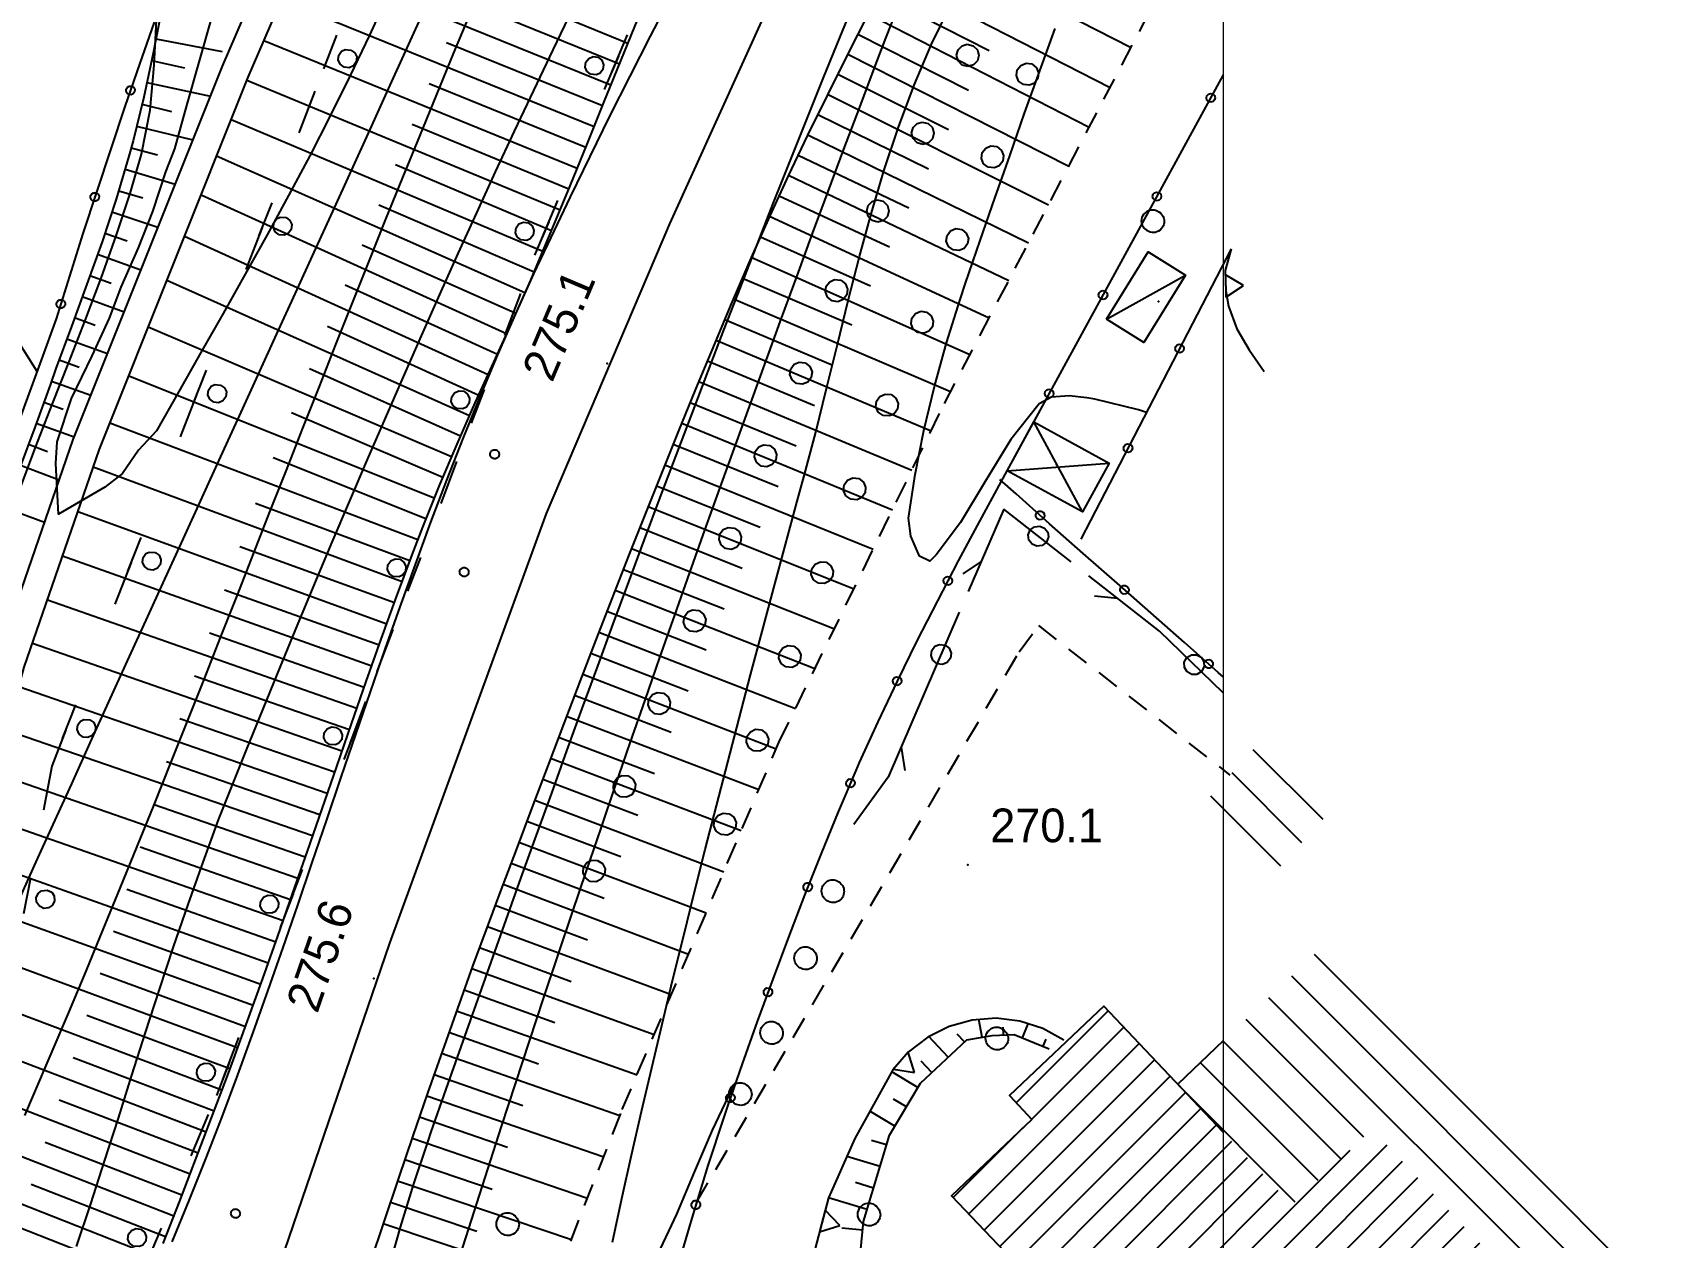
# Model space of a CAD drawing. Extents: x 1518652 to 1519378, y 5069750 to 5070202.
# Drawn here: x 1519034 to 1519106, y 5070008.9 to 5070062.6 of the extents above; entities that cross this region are included whole.
import ezdxf

# ---------------------------------------------------------------- set-up
doc = ezdxf.new("R2010")
doc.units = 0
doc.header["$MEASUREMENT"] = 0
for name, pattern in [('L02', [18, 4, -0.5, -0.5, 4, 4, -0.5, -0.5, 4]), ('L04', [0]), ('L10', [1.7, 1, -0.7]), ('L42', [8, -3, 2, -3])]:
    doc.linetypes.add(name, pattern=pattern)
for name, color, linetype in [('1100_FSbinario', 5, 'Continuous'), ('2641_MUROspec', 2, 'Continuous'), ('3007_TETTOIE', 2, 'Continuous'), ('3013_BARACCHE', 2, 'Continuous'), ('3016_BOXmur', 2, 'Continuous'), ('3054_CANCmuro', 1, 'L04'), ('3055_SIEPI', 1, 'L02'), ('3110_EDresiden', 3, 'Continuous'), ('3854_MTtr', 4, 'Continuous'), ('4231_SCOLINA', 2, 'Continuous'), ('5100_ALBERO', 1, 'Continuous'), ('5110_FILAREalb', 1, 'Continuous'), ('5200_LIMbosco', 1, 'L42'), ('5651_VIALETTI', 1, 'L10'), ('7010_CLDirett', 3, 'Continuous'), ('7012_CLInter', 6, 'Continuous'), ('7111_SCARciglio', 1, 'Continuous'), ('7112_SCARpiede', 1, 'L10'), ('7113_SCARvest', 6, 'Continuous'), ('8321_PQTerra', 2, 'Continuous'), ('8322_Qmpiede', 2, 'Continuous'), ('SCM_Campiture', 1, 'Continuous'), ('SCM_Diagonali', 6, 'Continuous')]:
    doc.layers.add(name, color=color, linetype=linetype)
doc.styles.add('Style00', font='Leroy', dxfattribs={"height": 0.2})

# ---------------------------------------------------------------- blocks, each defined once
blk = doc.blocks.new('S37')
at = {"linetype": 'Continuous'}
for p, q in [((-0.99, -0.01), (-0.97, 0.17)), ((-0.97, 0.17), (-0.93, 0.33)), ((-0.93, 0.33), (-0.87, 0.47)), ((-0.87, 0.47), (-0.79, 0.6)), ((-0.79, 0.6), (-0.68, 0.71)), ((-0.68, 0.71), (-0.58, 0.8)), ((-0.58, 0.8), (-0.49, 0.87)), ((-0.49, 0.87), (-0.37, 0.93)), ((-0.37, 0.93), (-0.26, 0.97)), ((-0.26, 0.97), (-0.13, 0.99)), ((-0.13, 0.99), (-0.01, 1)), ((-0.01, 1), (0.15, 0.99)), ((0.15, 0.99), (0.35, 0.94)), ((0.35, 0.94), (0.55, 0.82)), ((0.55, 0.82), (0.68, 0.73)), ((0.68, 0.73), (0.77, 0.62)), ((0.77, 0.62), (0.87, 0.5)), ((0.87, 0.5), (0.93, 0.39)), ((0.93, 0.39), (0.99, 0.23)), ((0.99, 0.23), (1.01, 0.09)), ((1.01, 0.09), (1.03, -0.03)), ((-0.97, -0.15), (-0.99, -0.01)), ((-0.94, -0.26), (-0.97, -0.15)), ((-0.9, -0.4), (-0.94, -0.26)), ((-0.84, -0.51), (-0.9, -0.4)), ((-0.78, -0.61), (-0.84, -0.51)), ((-0.66, -0.71), (-0.78, -0.61)), ((-0.57, -0.8), (-0.66, -0.71)), ((-0.49, -0.87), (-0.57, -0.8)), ((-0.36, -0.93), (-0.49, -0.87)), ((-0.22, -0.98), (-0.36, -0.93)), ((-0.06, -1.01), (-0.22, -0.98)), ((0.07, -1.02), (-0.06, -1.01)), ((0.22, -1.01), (0.07, -1.02)), ((0.36, -0.97), (0.22, -1.01)), ((0.52, -0.89), (0.36, -0.97)), ((0.65, -0.81), (0.52, -0.89)), ((0.78, -0.68), (0.65, -0.81)), ((0.87, -0.56), (0.78, -0.68)), ((0.93, -0.45), (0.87, -0.56)), ((0.98, -0.3), (0.93, -0.45)), ((1.01, -0.17), (0.98, -0.3)), ((1.03, -0.03), (1.01, -0.17))]:
    blk.add_line(p, q, dxfattribs=at)
blk = doc.blocks.new('Q0050013')
at = {"linetype": 'Continuous'}
for p, q in [((-0.194, -0.003), (-0.17, 0.098)), ((-0.17, 0.098), (-0.099, 0.169)), ((-0.099, 0.169), (-0.001, 0.195)), ((-0.001, 0.195), (0.096, 0.17)), ((0.096, 0.17), (0.169, 0.1)), ((0.169, 0.1), (0.197, -0.001)), ((-0.162, -0.108), (-0.194, -0.003)), ((-0.096, -0.171), (-0.162, -0.108)), ((0.001, -0.196), (-0.096, -0.171)), ((0.097, -0.17), (0.001, -0.196)), ((0.168, -0.1), (0.097, -0.17)), ((0.197, -0.001), (0.168, -0.1))]:
    blk.add_line(p, q, dxfattribs=at)
blk = doc.blocks.new('Q0050030')
at = {"linetype": 'Continuous'}
for p, q in [((-0.449, -0.006), (-0.393, 0.226)), ((-0.393, 0.226), (-0.228, 0.39)), ((-0.228, 0.39), (-0.003, 0.451)), ((-0.003, 0.451), (0.222, 0.392)), ((0.222, 0.392), (0.389, 0.23)), ((0.389, 0.23), (0.454, -0.001)), ((-0.375, -0.249), (-0.449, -0.006)), ((-0.221, -0.394), (-0.375, -0.249)), ((0.002, -0.452), (-0.221, -0.394)), ((0.224, -0.392), (0.002, -0.452)), ((0.387, -0.23), (0.224, -0.392)), ((0.454, -0.001), (0.387, -0.23))]:
    blk.add_line(p, q, dxfattribs=at)
blk = doc.blocks.new('Q0030200')
at = {"linetype": 'Continuous'}
blk.add_line((-0.004, -0.002), (0.89, 0.558), dxfattribs=at)
blk = doc.blocks.new('Q0040200')
at = {"linetype": 'Continuous'}
blk.add_line((0.002, 0.004), (0.828, -0.53), dxfattribs=at)
blk = doc.blocks.new('Q0050033')
at = {"linetype": 'Continuous'}
for p, q in [((-0.494, -0.007), (-0.432, 0.248)), ((-0.432, 0.248), (-0.25, 0.429)), ((-0.25, 0.429), (-0.003, 0.496)), ((-0.003, 0.496), (0.245, 0.431)), ((0.245, 0.431), (0.428, 0.253)), ((0.428, 0.253), (0.499, -0.001)), ((-0.412, -0.274), (-0.494, -0.007)), ((-0.243, -0.434), (-0.412, -0.274)), ((0.002, -0.497), (-0.243, -0.434)), ((0.246, -0.431), (0.002, -0.497)), ((0.425, -0.253), (0.246, -0.431)), ((0.499, -0.001), (0.425, -0.253))]:
    blk.add_line(p, q, dxfattribs=at)
blk = doc.blocks.new('CAMP_F525A93C')
at = {"layer": 'SCM_Campiture', "linetype": 'Continuous'}
for p, q in [((1519091.516, 5070027.539), (1519088.405, 5070030.65)), ((1519090.572, 5070026.503), (1519087.46, 5070029.614)), ((1519089.627, 5070025.468), (1519086.516, 5070028.579))]:
    blk.add_line(p, q, dxfattribs=at)
blk = doc.blocks.new('CAMP_CD4C0306')
at = {"layer": 'SCM_Campiture', "linetype": 'Continuous'}
for p, q in [((1519077.852, 5070014.931), (1519081.947, 5070019.026)), ((1519078.54, 5070014.206), (1519082.635, 5070018.3)), ((1519075.736, 5070009.987), (1519083.324, 5070017.575)), ((1519076.424, 5070009.261), (1519084.012, 5070016.849)), ((1519077.113, 5070008.536), (1519084.7, 5070016.123)), ((1519077.801, 5070007.81), (1519085.389, 5070015.397)), ((1519078.49, 5070007.084), (1519086.077, 5070014.672)), ((1519075.047, 5070010.713), (1519078.176, 5070013.842)), ((1519079.178, 5070006.358), (1519086.766, 5070013.946)), ((1519080.909, 5070006.675), (1519087.454, 5070013.22)), ((1519083.663, 5070003.772), (1519092.717, 5070012.826)), ((1519084.351, 5070003.046), (1519094.363, 5070013.057)), ((1519081.597, 5070005.949), (1519088.143, 5070012.494)), ((1519088.624, 5070005.905), (1519095.051, 5070012.332)), ((1519082.286, 5070005.223), (1519088.831, 5070011.769)), ((1519089.313, 5070005.179), (1519095.74, 5070011.606)), ((1519082.974, 5070004.497), (1519089.52, 5070011.043)), ((1519090.001, 5070004.453), (1519096.428, 5070010.88)), ((1519090.69, 5070003.728), (1519097.117, 5070010.154)), ((1519091.378, 5070003.002), (1519097.805, 5070009.429)), ((1519091.494, 5070001.704), (1519098.493, 5070008.703)), ((1519092.183, 5070000.978), (1519099.182, 5070007.977)), ((1519092.871, 5070000.252), (1519099.87, 5070007.251)), ((1519093.56, 5069999.526), (1519100.559, 5070006.526)), ((1519094.248, 5069998.801), (1519101.247, 5070005.8)), ((1519094.937, 5069998.075), (1519101.936, 5070005.074)), ((1519098.725, 5070000.449), (1519102.624, 5070004.348))]:
    blk.add_line(p, q, dxfattribs=at)
blk = doc.blocks.new('CAMP_5E143EE7')
at = {"layer": 'SCM_Campiture', "linetype": 'Continuous'}
for p, q in [((1519093.51, 5070019.162), (1519091.134, 5070021.538)), ((1519093.51, 5070017.182), (1519090.118, 5070020.574)), ((1519092.101, 5070016.612), (1519089.102, 5070019.611)), ((1519100.581, 5070012.091), (1519093.51, 5070019.162)), ((1519090.121, 5070016.612), (1519088.086, 5070018.647)), ((1519088.141, 5070016.612), (1519087.07, 5070017.683)), ((1519100.581, 5070010.111), (1519093.51, 5070017.182)), ((1519086.161, 5070016.612), (1519086.054, 5070016.719)), ((1519091.295, 5070011.477), (1519086.161, 5070016.612)), ((1519092.311, 5070012.441), (1519088.141, 5070016.612)), ((1519093.327, 5070013.405), (1519090.121, 5070016.612)), ((1519099.172, 5070009.541), (1519092.101, 5070016.612)), ((1519090.279, 5070010.513), (1519085.271, 5070015.522)), ((1519106.016, 5070006.656), (1519100.581, 5070012.091)), ((1519105, 5070005.692), (1519100.581, 5070010.111)), ((1519103.984, 5070004.728), (1519099.172, 5070009.541))]:
    blk.add_line(p, q, dxfattribs=at)
blk = doc.blocks.new('Q0200100')
at = {"linetype": 'Continuous'}
for p, q in [((0, 0.8), (-0.5, 0)), ((0.5, 0), (0, 0.8)), ((-0.5, 0), (0.5, 0))]:
    blk.add_line(p, q, dxfattribs=at)
blk = doc.blocks.new('Q0210080')
at = {"linetype": 'Continuous'}
for p, q in [((-0.41, 0.835), (-0.361, 1.041)), ((-0.333, 0.581), (-0.41, 0.835)), ((-0.361, 1.041), (-0.217, 1.184)), ((-0.217, 1.184), (-0.008, 1.24)), ((-0.008, 1.24), (0.202, 1.186)), ((0.202, 1.186), (0.354, 1.038)), ((0.412, 0.83), (0.35, 0.618)), ((0.354, 1.038), (0.412, 0.83)), ((-0.797, 0), (0.81, -0.01)), ((-0.211, 0.466), (-0.333, 0.581)), ((-0.004, 0.412), (-0.211, 0.466)), ((0.198, 0.466), (-0.004, 0.412)), ((0.35, 0.618), (0.198, 0.466))]:
    blk.add_line(p, q, dxfattribs=at)

msp = doc.modelspace()

# ---------------------------------------------------------------- linework, layer by layer
at = {"linetype": 'Continuous', "lineweight": 0, "elevation": 278.511}
msp.add_lwpolyline([(1518671.752, 5070152.927), (1519087.071, 5070152.927), (1519087.071, 5069856.255), (1518671.752, 5069856.255)], close=True, dxfattribs=at)
at = {"layer": '1100_FSbinario', "color": 18, "linetype": 'Continuous', "true_color": 0x000000}
msp.add_polyline3d([(1518993.604, 5069856.255, 276.795), (1519000.138, 5069875.386, 276.712), (1519008.654, 5069900.502, 276.522), (1519016.438, 5069923.927, 276.366), (1519022.07, 5069940.037, 276.31), (1519031.146, 5069966.872, 276.24), (1519042.739, 5070000.962, 275.944), (1519049.944, 5070022.033, 275.57), (1519056.926, 5070041.164, 275.492), (1519062.423, 5070054.058, 275.21), (1519068.867, 5070068.255, 274.964), (1519074.893, 5070080.319, 274.562), (1519083.549, 5070096.238, 274.315), (1519087.071, 5070101.829, 274.209)], dxfattribs=at)
at = {"layer": '2641_MUROspec', "color": 18, "linetype": 'Continuous', "true_color": 0x000000}
for points in [[(1519087.423, 5070052.948, 266.756), (1519087.158, 5070051.974, 266.756), (1519087.18, 5070051.069, 266.756), (1519087.301, 5070050.39, 266.756), (1519087.673, 5070049.374, 266.756), (1519088.229, 5070048.445, 266.756), (1519088.887, 5070047.485, 266.671)], [(1519079.964, 5070017.724, 270.62), (1519079.031, 5070018.242, 270.62), (1519078.014, 5070018.57, 270.62), (1519076.954, 5070018.697, 270.62), (1519075.889, 5070018.617, 270.62), (1519074.859, 5070018.334, 270.62), (1519073.904, 5070017.857, 270.62), (1519073.057, 5070017.206, 270.62), (1519072.352, 5070016.404, 270.62), (1519070.659, 5070013.346, 270.685), (1519069.481, 5070010.7, 270.738), (1519068.593, 5070007.315, 270.803)]]:
    msp.add_polyline3d(points, dxfattribs=at)
at = {"layer": '3007_TETTOIE', "color": 18, "linetype": 'Continuous', "true_color": 0x000000}
msp.add_polyline3d([(1519077.438, 5070043.068, 268.758), (1519078.628, 5070045.244, 268.758), (1519081.988, 5070043.406, 268.758), (1519080.799, 5070041.23, 268.758)], close=True, dxfattribs=at)
at = {"layer": '3013_BARACCHE', "color": 18, "linetype": 'Continuous', "true_color": 0x000000}
msp.add_polyline3d([(1519081.87, 5070049.807, 267.764), (1519083.725, 5070052.801, 267.764), (1519085.393, 5070051.768, 267.764), (1519083.538, 5070048.774, 267.764)], close=True, dxfattribs=at)
at = {"layer": '3016_BOXmur', "color": 18, "linetype": 'Continuous', "true_color": 0x000000}
msp.add_polyline3d([(1519087.071, 5070017.684, 270.387), (1519085.044, 5070015.761, 270.387), (1519087.071, 5070013.624, 270.387)], dxfattribs=at)
at = {"layer": '3054_CANCmuro', "color": 18, "linetype": 'L04', "true_color": 0x000000}
for points in [[(1519034.241, 5070047.487, 269.08), (1519005.842, 5070092.474, 269.308)], [(1519039.452, 5070063.034, 263.815), (1519038.796, 5070061.159, 263.815), (1519038.151, 5070059.28, 263.815), (1519037.517, 5070057.397, 263.815), (1519036.895, 5070055.511, 263.815), (1519036.283, 5070053.621, 264.815), (1519035.683, 5070051.728, 265.815), (1519035.094, 5070049.831, 267.815), (1519034.426, 5070047.992, 269.012), (1519030.327, 5070036.847, 269.668)], [(1519087.071, 5070060.684, 267.668), (1519077.167, 5070042.572, 268.349)], [(1519087.423, 5070052.948, 266.756), (1519080.727, 5070040.016, 269.633)], [(1519077.167, 5070042.572, 268.349), (1519076.211, 5070040.814, 268.46), (1519075.266, 5070039.049, 268.571), (1519074.337, 5070037.276, 268.682), (1519073.427, 5070035.493, 268.793), (1519072.541, 5070033.699, 268.904), (1519071.684, 5070031.892, 269.014), (1519070.859, 5070030.072, 269.125), (1519070.705, 5070029.72, 269.146), (1519069.919, 5070027.883, 269.219), (1519069.158, 5070026.034, 269.291), (1519068.419, 5070024.175, 269.364), (1519067.701, 5070022.306, 269.437), (1519067.001, 5070020.431, 269.509), (1519066.317, 5070018.55, 269.582), (1519065.646, 5070016.664, 269.654), (1519064.987, 5070014.776, 269.727), (1519064.819, 5070014.293, 269.746), (1519064.113, 5070012.136, 269.933), (1519063.351, 5070009.647, 270.148), (1519062.61, 5070007.129, 270.364)], [(1519087.071, 5070033.885, 269.729), (1519086.842, 5070034.09, 269.714), (1519085.343, 5070035.416, 269.619), (1519083.841, 5070036.737, 269.524), (1519082.337, 5070038.057, 269.428), (1519080.834, 5070039.378, 269.333), (1519079.335, 5070040.703, 269.238), (1519077.84, 5070042.033, 269.143), (1519077.122, 5070042.677, 269.097)]]:
    msp.add_polyline3d(points, dxfattribs=at)
at = {"layer": '3055_SIEPI', "color": 18, "linetype": 'L02', "true_color": 0x000000}
msp.add_polyline3d([(1519087.071, 5070033.178, 269.81), (1519084.236, 5070035.922, 269.717), (1519077.291, 5070041.361, 269.337), (1519072.151, 5070029.432, 269.527), (1519070.611, 5070027.322, 270.317)], dxfattribs=at)
at = {"layer": '3110_EDresiden', "color": 18, "linetype": 'Continuous', "true_color": 0x000000}
msp.add_polyline3d([(1519087.071, 5070013.624, 272.216), (1519081.748, 5070019.235, 269.887), (1519077.549, 5070015.251, 271.614), (1519078.55, 5070014.196, 271.664), (1519074.967, 5070010.797, 272.369), (1519079.368, 5070006.158, 273.201), (1519080.437, 5070007.172, 273.342), (1519084.868, 5070002.501, 273.356), (1519087.071, 5070004.591, 273.208)], dxfattribs=at)
at = {"layer": '4231_SCOLINA', "color": 18, "linetype": 'Continuous', "true_color": 0x000000}
for points in [[(1519020.812, 5069992.64, 268.644), (1519027.666, 5070017.103, 268.575), (1519032.467, 5070034.685, 267.708), (1519035.846, 5070044.455, 266.46), (1519042.49, 5070061.067, 265.12), (1519049.852, 5070078.102, 264.309), (1519057.121, 5070093.331, 263.717), (1519064.389, 5070107.465, 263.583), (1519074.235, 5070127.306, 263.562), (1519079.3, 5070136.327, 263.04), (1519087.071, 5070148.478, 262.518)], [(1519021.822, 5069991.609, 268.645), (1519028.871, 5070016.77, 268.575), (1519033.661, 5070034.316, 267.708), (1519037.018, 5070044.018, 266.46), (1519043.644, 5070060.587, 265.12), (1519050.99, 5070077.585, 264.309), (1519058.241, 5070092.776, 263.717), (1519065.505, 5070106.901, 263.583), (1519075.34, 5070126.722, 263.562), (1519080.373, 5070135.684, 263.04), (1519087.071, 5070146.159, 262.587)]]:
    msp.add_polyline3d(points, dxfattribs=at)
at = {"layer": '5200_LIMbosco', "color": 18, "linetype": 'L42', "true_color": 0x000000}
msp.add_polyline3d([(1519088.459, 5070144.836, 263.736), (1519087.565, 5070143.545, 263.773), (1519077.627, 5070127.744, 265.592), (1519065.039, 5070102.692, 266.185), (1519055.298, 5070082.339, 265.818), (1519044.259, 5070053.889, 267.045), (1519034.889, 5070029.919, 268.152), (1519031.384, 5070011.351, 269.71), (1519028.483, 5070004.389, 269.76), (1519027.4, 5069994.091, 271.79), (1519030.38, 5069990.446, 274.576), (1519034.954, 5069997.802, 274.844), (1519042.519, 5070015.963, 273.849), (1519049.391, 5070034.131, 273.363), (1519056.653, 5070053.252, 272.707), (1519065.127, 5070073.365, 272.651), (1519074.358, 5070088.984, 272.009), (1519084.293, 5070105.557, 272.39), (1519087.071, 5070109.766, 272.185)], dxfattribs=at)
at = {"layer": '5651_VIALETTI', "color": 18, "linetype": 'L10', "true_color": 0x000000}
msp.add_polyline3d([(1519063.613, 5070010.502, 270.735), (1519077.985, 5070035.003, 269.844), (1519078.842, 5070036.173, 269.717), (1519087.368, 5070029.513, 269.994)], dxfattribs=at)
at = {"layer": '7010_CLDirett', "color": 18, "linetype": 'Continuous', "true_color": 0x000000}
for points in [[(1519053.563, 5070063.502, 270), (1519052.79, 5070061.659, 270), (1519052.024, 5070059.812, 270), (1519051.264, 5070057.962, 270), (1519050.51, 5070056.11, 270), (1519049.76, 5070054.255, 270), (1519049.015, 5070052.398, 270), (1519048.273, 5070050.539, 270), (1519047.534, 5070048.679, 270), (1519046.798, 5070046.817, 270), (1519046.064, 5070044.955, 270), (1519045.331, 5070043.092, 270), (1519044.598, 5070041.229, 270), (1519043.866, 5070039.366, 270), (1519043.133, 5070037.502, 270), (1519042.398, 5070035.64, 270), (1519041.662, 5070033.778, 270), (1519040.924, 5070031.917, 270), (1519040.182, 5070030.058, 270), (1519039.436, 5070028.201, 270), (1519038.687, 5070026.345, 270), (1519037.932, 5070024.492, 270), (1519037.172, 5070022.641, 270), (1519036.406, 5070020.794, 270), (1519035.633, 5070018.949, 270), (1519034.852, 5070017.108, 270), (1519034.064, 5070015.271, 270), (1519033.674, 5070014.371, 270)], [(1519059.862, 5070008.726, 270), (1519060.285, 5070010.667, 270), (1519060.719, 5070012.608, 270), (1519061.162, 5070014.551, 270), (1519061.615, 5070016.494, 270), (1519062.076, 5070018.437, 270), (1519062.546, 5070020.381, 270), (1519063.023, 5070022.325, 270), (1519063.507, 5070024.269, 270), (1519063.998, 5070026.212, 270), (1519064.495, 5070028.154, 270), (1519064.997, 5070030.096, 270), (1519065.505, 5070032.036, 270), (1519066.016, 5070033.975, 270), (1519066.532, 5070035.913, 270), (1519067.051, 5070037.849, 270), (1519067.573, 5070039.782, 270), (1519068.098, 5070041.714, 270), (1519068.405, 5070042.842, 270), (1519068.916, 5070044.779, 270), (1519069.405, 5070046.73, 270), (1519069.884, 5070048.688, 270), (1519070.368, 5070050.646, 270), (1519070.868, 5070052.599, 270), (1519071.399, 5070054.539, 270), (1519071.972, 5070056.461, 270), (1519072.601, 5070058.359, 270), (1519073.299, 5070060.225, 270), (1519074.08, 5070062.054, 270), (1519074.84, 5070063.618, 270)], [(1519065.369, 5070015.872, 270), (1519065.161, 5070015.518, 270), (1519064.304, 5070013.719, 270), (1519063.51, 5070011.852, 270), (1519062.715, 5070009.978, 270), (1519061.87, 5070008.187, 270)]]:
    msp.add_polyline3d(points, dxfattribs=at)
at = {"layer": '7012_CLInter', "color": 18, "linetype": 'Continuous', "true_color": 0x000000}
for points in [[(1519051.537, 5070063.711, 268), (1519050.71, 5070061.89, 268), (1519049.882, 5070060.069, 268), (1519049.053, 5070058.249, 268), (1519048.223, 5070056.429, 268), (1519047.393, 5070054.61, 268), (1519046.563, 5070052.79, 268), (1519045.732, 5070050.971, 268), (1519044.901, 5070049.152, 268), (1519044.069, 5070047.332, 268), (1519043.238, 5070045.514, 268), (1519042.406, 5070043.694, 268), (1519041.575, 5070041.875, 268), (1519040.744, 5070040.056, 268), (1519039.913, 5070038.237, 268), (1519039.082, 5070036.417, 268), (1519038.252, 5070034.598, 268), (1519037.423, 5070032.778, 268), (1519036.595, 5070030.957, 268), (1519035.767, 5070029.137, 268), (1519034.94, 5070027.316, 268), (1519034.114, 5070025.494, 268), (1519033.29, 5070023.672, 268)], [(1519049.758, 5070064.013, 266), (1519049.046, 5070062.457, 266), (1519048.188, 5070060.652, 266), (1519047.298, 5070058.862, 266), (1519046.381, 5070057.085, 266), (1519045.441, 5070055.318, 266), (1519044.482, 5070053.561, 266), (1519043.509, 5070051.812, 266), (1519042.526, 5070050.067, 266), (1519041.538, 5070048.326, 266), (1519040.548, 5070046.587, 266), (1519039.561, 5070044.847, 266), (1519038.758, 5070043.982, 266), (1519038.037, 5070042.938, 266), (1519037.259, 5070042.33, 266), (1519035.196, 5070041.136, 266), (1519035.079, 5070043.382, 266), (1519035.128, 5070044.348, 266), (1519035.775, 5070046.279, 266), (1519036.695, 5070048.185, 266), (1519037.465, 5070049.855, 266), (1519037.986, 5070051.233, 266), (1519038.758, 5070052.988, 266), (1519039.399, 5070054.598, 266), (1519039.968, 5070056.372, 266), (1519040.37, 5070057.39, 266), (1519040.909, 5070059.321, 266), (1519041.457, 5070061.25, 266), (1519042.014, 5070063.178, 266)], [(1519062.471, 5070064.183, 274), (1519061.549, 5070062.406, 274), (1519060.639, 5070060.625, 274), (1519059.74, 5070058.84, 274), (1519058.852, 5070057.049, 274), (1519057.977, 5070055.254, 274), (1519057.115, 5070053.453, 274), (1519056.353, 5070051.833, 274), (1519055.525, 5070050.018, 274), (1519054.725, 5070048.19, 274), (1519053.952, 5070046.35, 274), (1519053.203, 5070044.499, 274), (1519052.475, 5070042.638, 274), (1519051.766, 5070040.769, 274), (1519051.073, 5070038.891, 274), (1519050.394, 5070037.008, 274), (1519049.728, 5070035.118, 274), (1519049.07, 5070033.225, 274), (1519048.419, 5070031.329, 274), (1519047.772, 5070029.43, 274), (1519047.127, 5070027.531, 274), (1519046.482, 5070025.632, 274), (1519045.834, 5070023.735, 274), (1519045.18, 5070021.84, 274), (1519044.518, 5070019.949, 274), (1519043.846, 5070018.063, 274), (1519043.161, 5070016.182, 274), (1519042.461, 5070014.309, 274), (1519041.743, 5070012.444, 274), (1519041.005, 5070010.588, 274), (1519040.244, 5070008.743, 274)], [(1519049.881, 5070007.448, 274), (1519050.426, 5070009.393, 274), (1519051.017, 5070011.32, 274), (1519051.65, 5070013.224, 274), (1519051.798, 5070013.648, 274), (1519052.461, 5070015.533, 274), (1519053.126, 5070017.417, 274), (1519053.792, 5070019.302, 274), (1519054.461, 5070021.186, 274), (1519055.131, 5070023.071, 274), (1519055.804, 5070024.954, 274), (1519056.48, 5070026.838, 274), (1519057.158, 5070028.721, 274), (1519057.839, 5070030.603, 274), (1519058.523, 5070032.484, 274), (1519059.21, 5070034.364, 274), (1519059.901, 5070036.244, 274), (1519060.595, 5070038.122, 274), (1519061.292, 5070039.999, 274), (1519061.994, 5070041.874, 274), (1519062.699, 5070043.748, 274), (1519063.408, 5070045.62, 274), (1519064.122, 5070047.491, 274), (1519064.84, 5070049.359, 274), (1519065.563, 5070051.226, 274), (1519066.291, 5070053.09, 274), (1519067.023, 5070054.952, 274), (1519067.761, 5070056.812, 274), (1519068.504, 5070058.67, 274), (1519069.252, 5070060.525, 274), (1519070.006, 5070062.377, 274), (1519070.765, 5070064.226, 274)], [(1519053.097, 5070008.175, 272), (1519053.701, 5070010.073, 272), (1519054.311, 5070011.972, 272), (1519054.926, 5070013.871, 272), (1519055.545, 5070015.77, 272), (1519056.169, 5070017.669, 272), (1519056.797, 5070019.568, 272), (1519057.43, 5070021.467, 272), (1519058.067, 5070023.366, 272), (1519058.709, 5070025.264, 272), (1519059.355, 5070027.162, 272), (1519060.005, 5070029.06, 272), (1519060.658, 5070030.957, 272), (1519061.316, 5070032.852, 272), (1519061.977, 5070034.747, 272), (1519062.643, 5070036.641, 272), (1519063.311, 5070038.534, 272), (1519063.984, 5070040.426, 272), (1519064.659, 5070042.316, 272), (1519065.338, 5070044.205, 272), (1519066.021, 5070046.092, 272), (1519066.706, 5070047.977, 272), (1519067.395, 5070049.861, 272), (1519068.086, 5070051.743, 272), (1519068.78, 5070053.623, 272), (1519069.477, 5070055.5, 272), (1519070.177, 5070057.376, 272), (1519070.88, 5070059.249, 272), (1519071.584, 5070061.119, 272), (1519072.036, 5070062.314, 272), (1519072.77, 5070064.172, 272)], [(1519033.481, 5070042.27, 268), (1519034.185, 5070044.148, 268), (1519034.914, 5070046.019, 268), (1519035.652, 5070047.887, 268), (1519036.385, 5070049.756, 268), (1519037.095, 5070051.63, 268), (1519037.768, 5070053.513, 268), (1519038.387, 5070055.409, 268), (1519038.894, 5070057.159, 268), (1519039.275, 5070059.111, 268), (1519039.457, 5070061.109, 268), (1519039.554, 5070063.125, 268)], [(1519058.071, 5070063.597, 272), (1519057.203, 5070061.796, 272), (1519056.343, 5070059.99, 272), (1519055.491, 5070058.18, 272), (1519054.647, 5070056.366, 272), (1519053.81, 5070054.548, 272), (1519052.981, 5070052.727, 272), (1519052.159, 5070050.902, 272), (1519051.345, 5070049.074, 272), (1519050.537, 5070047.242, 272), (1519049.736, 5070045.408, 272), (1519048.941, 5070043.57, 272), (1519048.153, 5070041.73, 272), (1519047.372, 5070039.888, 272), (1519046.596, 5070038.044, 272), (1519045.826, 5070036.197, 272), (1519045.063, 5070034.348, 272), (1519044.304, 5070032.498, 272), (1519043.551, 5070030.646, 272), (1519043.04, 5070029.38, 272), (1519042.311, 5070027.52, 272), (1519041.615, 5070025.646, 272), (1519040.947, 5070023.762, 272), (1519040.302, 5070021.869, 272), (1519039.674, 5070019.969, 272), (1519039.059, 5070018.064, 272), (1519038.45, 5070016.157, 272), (1519037.844, 5070014.249, 272), (1519037.234, 5070012.342, 272), (1519036.617, 5070010.438, 272), (1519035.986, 5070008.539, 272)], [(1519083.646, 5070045.653, 268), (1519083.295, 5070045.775, 268), (1519081.354, 5070046.251, 268), (1519080.997, 5070046.309, 268), (1519080.211, 5070046.397, 268), (1519079.421, 5070046.344, 268), (1519078.863, 5070046.048, 268), (1519077.612, 5070044.448, 268), (1519076.458, 5070042.58, 268), (1519075.361, 5070040.765, 268), (1519074.282, 5070039.323, 268), (1519073.994, 5070039.043, 268), (1519073.541, 5070039.259, 268), (1519073.149, 5070040.148, 268), (1519073.049, 5070040.957, 268), (1519073.346, 5070042.892, 268), (1519073.737, 5070044.849, 268), (1519074.208, 5070046.812, 268), (1519074.75, 5070048.764, 268), (1519075.352, 5070050.69, 268), (1519075.596, 5070051.418, 268), (1519076.244, 5070053.307, 268), (1519076.897, 5070055.197, 268), (1519077.557, 5070057.087, 268), (1519078.224, 5070058.975, 268), (1519078.9, 5070060.861, 268), (1519079.586, 5070062.742, 268)]]:
    msp.add_polyline3d(points, dxfattribs=at)
at = {"layer": '7111_SCARciglio', "color": 18, "linetype": 'Continuous', "true_color": 0x000000}
for points in [[(1519039.789, 5070063.619, 268.696), (1519039.407, 5070061.652, 268.746), (1519038.987, 5070059.696, 268.797), (1519038.514, 5070057.755, 268.846), (1519038.331, 5070057.067, 268.864), (1519037.763, 5070055.153, 268.814), (1519037.131, 5070053.257, 268.764), (1519036.458, 5070051.372, 268.715), (1519035.766, 5070049.492, 268.665), (1519035.079, 5070047.611, 268.615), (1519034.832, 5070046.921, 268.596), (1519034.151, 5070045.04, 268.784), (1519033.451, 5070043.166, 268.972)], [(1519039.851, 5070008.669, 274.955), (1519040.577, 5070010.532, 274.908), (1519041.296, 5070012.399, 274.861), (1519042.009, 5070014.268, 274.813), (1519042.713, 5070016.139, 274.766), (1519042.924, 5070016.703, 274.752), (1519043.615, 5070018.58, 274.74), (1519044.293, 5070020.462, 274.729), (1519044.961, 5070022.347, 274.717), (1519045.621, 5070024.235, 274.705), (1519046.277, 5070026.126, 274.694), (1519046.93, 5070028.017, 274.682), (1519047.583, 5070029.908, 274.67), (1519048.239, 5070031.798, 274.658), (1519048.901, 5070033.685, 274.647), (1519049.571, 5070035.569, 274.635), (1519050.252, 5070037.449, 274.623), (1519050.947, 5070039.324, 274.612), (1519051.415, 5070040.559, 274.604), (1519052.156, 5070042.415, 274.606), (1519052.942, 5070044.253, 274.608), (1519053.757, 5070046.08, 274.611), (1519054.585, 5070047.902, 274.613), (1519055.413, 5070049.724, 274.615), (1519056.223, 5070051.553, 274.617), (1519056.437, 5070052.05, 274.618), (1519057.215, 5070053.893, 274.526), (1519057.979, 5070055.742, 274.435), (1519058.734, 5070057.597, 274.343), (1519059.484, 5070059.453, 274.251), (1519060.235, 5070061.308, 274.159), (1519060.993, 5070063.161, 274.068)], [(1519071.237, 5070063.372, 274.2), (1519070.333, 5070061.587, 274.244), (1519069.439, 5070059.797, 274.288), (1519068.559, 5070058, 274.331), (1519067.697, 5070056.196, 274.375), (1519066.858, 5070054.382, 274.418), (1519066.046, 5070052.556, 274.462), (1519065.901, 5070052.22, 274.47), (1519065.114, 5070050.383, 274.479), (1519064.338, 5070048.541, 274.488), (1519063.571, 5070046.694, 274.497), (1519062.813, 5070044.844, 274.506), (1519062.062, 5070042.99, 274.515), (1519061.319, 5070041.132, 274.524), (1519060.584, 5070039.272, 274.533), (1519059.854, 5070037.409, 274.542), (1519059.13, 5070035.544, 274.55), (1519058.411, 5070033.677, 274.559), (1519057.696, 5070031.808, 274.568), (1519056.985, 5070029.937, 274.577), (1519056.278, 5070028.066, 274.586), (1519055.573, 5070026.194, 274.595), (1519054.869, 5070024.321, 274.604), (1519054.332, 5070022.887, 274.611), (1519053.638, 5070021.012, 274.641), (1519052.957, 5070019.132, 274.67), (1519052.289, 5070017.247, 274.7), (1519051.63, 5070015.358, 274.729), (1519050.98, 5070013.467, 274.759), (1519050.335, 5070011.573, 274.788), (1519049.695, 5070009.678, 274.818), (1519049.057, 5070007.782, 274.848)], [(1519074.25, 5070000.5, 272.933), (1519071.643, 5070003.952, 273.046), (1519070.784, 5070006.89, 273.165), (1519071.047, 5070009.644, 272.919), (1519072.202, 5070013.487, 273.053), (1519073.589, 5070015.812, 272.919), (1519075.641, 5070017.729, 272.876), (1519076.782, 5070017.934, 272.792), (1519077.754, 5070017.968, 272.764), (1519079.317, 5070017.341, 272.827)]]:
    msp.add_polyline3d(points, dxfattribs=at)
at = {"layer": '7112_SCARpiede', "color": 18, "linetype": 'L10', "true_color": 0x000000}
msp.add_polyline3d([(1519050.566, 5069989.781, 270.535), (1519060.303, 5070014.637, 269.978), (1519067.281, 5070030.971, 268.998), (1519074.648, 5070046.061, 267.63), (1519085.223, 5070066.215, 266.855), (1519087.071, 5070069.746, 266.829)], dxfattribs=at)
at = {"layer": '7113_SCARvest', "color": 18, "linetype": 'Continuous', "true_color": 0x000000}
for points in [[(1519060.552, 5070062.081, 0), (1519046.731, 5070067.731, 0)], [(1519073.069, 5070066.956, 0), (1519082.964, 5070061.908, 0)], [(1519059.799, 5070060.229, 0), (1519045.918, 5070065.85, 0)], [(1519072.158, 5070065.176, 0), (1519082.028, 5070060.125, 0)], [(1519059.049, 5070058.375, 0), (1519045.121, 5070064.006, 0)], [(1519060.174, 5070061.156, 0), (1519053.245, 5070063.962, 0)], [(1519071.703, 5070064.285, 0), (1519076.636, 5070061.767, 0)], [(1519071.249, 5070063.395, 0), (1519081.104, 5070058.363, 0)], [(1519039.532, 5070062.295, 0), (1519042.477, 5070061.723, 0)], [(1519070.796, 5070062.502, 0), (1519075.725, 5070060.005, 0)], [(1519058.296, 5070056.522, 0), (1519044.341, 5070062.201, 0)], [(1519059.423, 5070059.303, 0), (1519052.471, 5070062.113, 0)], [(1519070.344, 5070061.61, 0), (1519080.19, 5070056.623, 0)], [(1519039.336, 5070061.32, 0), (1519040.802, 5070061.005, 0)], [(1519039.126, 5070060.343, 0), (1519041.957, 5070059.734, 0)], [(1519057.536, 5070054.67, 0), (1519043.582, 5070060.433, 0)], [(1519058.673, 5070057.448, 0), (1519051.706, 5070060.284, 0)], [(1519069.897, 5070060.714, 0), (1519074.825, 5070058.252, 0)], [(1519038.909, 5070059.375, 0), (1519040.232, 5070059.053, 0)], [(1519069.45, 5070059.819, 0), (1519079.288, 5070054.904, 0)], [(1519056.763, 5070052.823, 0), (1519042.883, 5070058.685, 0)], [(1519069.009, 5070058.919, 0), (1519073.935, 5070056.505, 0)], [(1519038.672, 5070058.403, 0), (1519041.18, 5070057.793, 0)], [(1519057.918, 5070055.594, 0), (1519050.946, 5070058.474, 0)], [(1519068.569, 5070058.021, 0), (1519078.397, 5070053.206, 0)], [(1519038.43, 5070057.44, 0), (1519039.609, 5070057.125, 0)], [(1519038.158, 5070056.486, 0), (1519040.393, 5070055.823, 0)], [(1519055.969, 5070050.981, 0), (1519042.235, 5070057.065, 0)], [(1519057.152, 5070053.744, 0), (1519050.204, 5070056.679, 0)], [(1519068.136, 5070057.116, 0), (1519073.059, 5070054.765, 0)], [(1519067.705, 5070056.213, 0), (1519077.517, 5070051.529, 0)], [(1519037.874, 5070055.527, 0), (1519038.947, 5070055.209, 0)], [(1519055.153, 5070049.153, 0), (1519041.542, 5070055.331, 0)], [(1519067.284, 5070055.303, 0), (1519072.198, 5070053.03, 0)], [(1519037.573, 5070054.584, 0), (1519039.624, 5070053.901, 0)], [(1519056.372, 5070051.9, 0), (1519049.462, 5070054.879, 0)], [(1519066.864, 5070054.395, 0), (1519076.647, 5070049.872, 0)], [(1519037.257, 5070053.635, 0), (1519038.255, 5070053.303, 0)], [(1519054.326, 5070047.332, 0), (1519040.803, 5070053.484, 0)], [(1519055.565, 5070050.067, 0), (1519048.714, 5070053.101, 0)], [(1519066.456, 5070053.477, 0), (1519071.355, 5070051.299, 0)], [(1519036.931, 5070052.697, 0), (1519038.866, 5070052.006, 0)], [(1519066.05, 5070052.564, 0), (1519075.788, 5070048.233, 0)], [(1519036.595, 5070051.755, 0), (1519037.545, 5070051.416, 0)], [(1519053.503, 5070045.511, 0), (1519040.02, 5070051.526, 0)], [(1519065.653, 5070051.641, 0), (1519070.521, 5070049.557, 0)], [(1519036.254, 5070050.818, 0), (1519038.117, 5070050.133, 0)], [(1519054.74, 5070048.242, 0), (1519047.955, 5070051.322, 0)], [(1519065.259, 5070050.722, 0), (1519074.923, 5070046.586, 0)], [(1519035.909, 5070049.88, 0), (1519036.827, 5070049.542, 0)], [(1519052.699, 5070043.685, 0), (1519039.193, 5070049.458, 0)], [(1519053.912, 5070046.421, 0), (1519047.172, 5070049.488, 0)], [(1519064.869, 5070049.799, 0), (1519069.681, 5070047.771, 0)], [(1519035.564, 5070048.94, 0), (1519037.375, 5070048.278, 0)], [(1519064.48, 5070048.878, 0), (1519074.053, 5070044.843, 0)], [(1519035.221, 5070048.001, 0), (1519036.112, 5070047.675, 0)], [(1519064.094, 5070047.954, 0), (1519068.865, 5070045.971, 0)], [(1519051.929, 5070041.847, 0), (1519038.322, 5070047.28, 0)], [(1519053.095, 5070044.598, 0), (1519046.372, 5070047.597, 0)], [(1519034.881, 5070047.058, 0), (1519036.637, 5070046.432, 0)], [(1519063.711, 5070047.03, 0), (1519073.197, 5070043.089, 0)], [(1519034.542, 5070046.119, 0), (1519035.402, 5070045.807, 0)], [(1519063.329, 5070046.104, 0), (1519068.054, 5070044.168, 0)], [(1519034.201, 5070045.179, 0), (1519035.891, 5070044.567, 0)], [(1519051.2, 5070039.991, 0), (1519037.484, 5070045.185, 0)], [(1519052.306, 5070042.765, 0), (1519045.564, 5070045.647, 0)], [(1519062.95, 5070045.179, 0), (1519072.339, 5070041.331, 0)], [(1519033.854, 5070044.244, 0), (1519034.704, 5070043.927, 0)], [(1519062.573, 5070044.251, 0), (1519067.245, 5070042.36, 0)], [(1519051.558, 5070040.918, 0), (1519044.755, 5070043.635, 0)], [(1519033.504, 5070043.308, 0), (1519035.227, 5070042.664, 0)], [(1519050.501, 5070038.119, 0), (1519036.741, 5070043.219, 0)], [(1519062.198, 5070043.324, 0), (1519071.478, 5070039.569, 0)], [(1519061.825, 5070042.395, 0), (1519066.44, 5070040.549, 0)], [(1519032.802, 5070041.435, 0), (1519034.572, 5070040.771, 0)], [(1519050.848, 5070039.057, 0), (1519043.962, 5070041.609, 0)], [(1519061.453, 5070041.467, 0), (1519070.616, 5070037.802, 0)], [(1519049.815, 5070036.243, 0), (1519036.053, 5070041.229, 0)], [(1519061.084, 5070040.536, 0), (1519065.638, 5070038.735, 0)], [(1519049.141, 5070034.361, 0), (1519035.371, 5070039.259, 0)], [(1519050.156, 5070037.183, 0), (1519043.268, 5070039.678, 0)], [(1519060.716, 5070039.606, 0), (1519069.752, 5070036.032, 0)], [(1519060.35, 5070038.675, 0), (1519064.838, 5070036.917, 0)], [(1519049.477, 5070035.304, 0), (1519042.587, 5070037.754, 0)], [(1519048.477, 5070032.476, 0), (1519034.697, 5070037.309, 0)], [(1519059.985, 5070037.744, 0), (1519068.886, 5070034.258, 0)], [(1519059.622, 5070036.811, 0), (1519064.04, 5070035.096, 0)], [(1519048.808, 5070033.42, 0), (1519041.916, 5070035.837, 0)], [(1519059.26, 5070035.879, 0), (1519068.017, 5070032.479, 0)], [(1519047.819, 5070030.589, 0), (1519034.029, 5070035.377, 0)], [(1519058.899, 5070034.945, 0), (1519063.244, 5070033.272, 0)], [(1519047.165, 5070028.699, 0), (1519033.424, 5070033.446, 0)], [(1519048.147, 5070031.533, 0), (1519041.251, 5070033.928, 0)], [(1519058.54, 5070034.012, 0), (1519067.162, 5070030.692, 0)], [(1519058.182, 5070033.077, 0), (1519062.479, 5070031.435, 0)], [(1519047.492, 5070029.644, 0), (1519040.593, 5070032.028, 0)], [(1519057.825, 5070032.144, 0), (1519066.384, 5070028.871, 0)], [(1519046.512, 5070026.809, 0), (1519032.896, 5070031.51, 0)], [(1519057.469, 5070031.208, 0), (1519061.733, 5070029.588, 0)], [(1519046.839, 5070027.754, 0), (1519039.999, 5070030.115, 0)], [(1519057.113, 5070030.274, 0), (1519065.604, 5070027.046, 0)], [(1519045.858, 5070024.918, 0), (1519032.372, 5070029.593, 0)], [(1519056.759, 5070029.338, 0), (1519060.988, 5070027.739, 0)], [(1519056.405, 5070028.403, 0), (1519064.824, 5070025.219, 0)], [(1519045.2, 5070023.029, 0), (1519031.854, 5070027.695, 0)], [(1519046.186, 5070025.863, 0), (1519039.411, 5070028.211, 0)], [(1519056.052, 5070027.467, 0), (1519060.243, 5070025.888, 0)], [(1519045.53, 5070023.973, 0), (1519038.824, 5070026.318, 0)], [(1519055.7, 5070026.531, 0), (1519064.042, 5070023.388, 0)], [(1519044.534, 5070021.142, 0), (1519031.341, 5070025.815, 0)], [(1519055.348, 5070025.595, 0), (1519059.5, 5070024.035, 0)], [(1519044.868, 5070022.084, 0), (1519038.236, 5070024.433, 0)], [(1519054.996, 5070024.658, 0), (1519063.259, 5070021.555, 0)], [(1519043.859, 5070019.257, 0), (1519030.832, 5070023.953, 0)], [(1519054.645, 5070023.722, 0), (1519058.756, 5070022.181, 0)], [(1519054.294, 5070022.784, 0), (1519062.488, 5070019.751, 0)], [(1519043.172, 5070017.377, 0), (1519030.328, 5070022.107, 0)], [(1519044.198, 5070020.198, 0), (1519037.647, 5070022.559, 0)], [(1519053.947, 5070021.846, 0), (1519058.021, 5070020.339, 0)], [(1519043.518, 5070018.315, 0), (1519037.055, 5070020.695, 0)], [(1519053.599, 5070020.906, 0), (1519061.725, 5070017.966, 0)], [(1519042.473, 5070015.501, 0), (1519029.825, 5070020.263, 0)], [(1519053.259, 5070019.966, 0), (1519057.296, 5070018.506, 0)], [(1519041.765, 5070013.629, 0), (1519029.31, 5070018.375, 0)], [(1519042.825, 5070016.438, 0), (1519036.452, 5070018.818, 0)], [(1519052.919, 5070019.024, 0), (1519060.959, 5070016.172, 0)], [(1519076.328, 5070017.853, 0), (1519076.186, 5070018.639, 0)], [(1519078.122, 5070017.821, 0), (1519078.376, 5070018.453, 0)], [(1519052.585, 5070018.081, 0), (1519056.575, 5070016.666, 0)], [(1519074.819, 5070016.961, 0), (1519073.957, 5070017.884, 0)], [(1519075.55, 5070017.644, 0), (1519075.223, 5070017.994, 0)], [(1519077.277, 5070017.952, 0), (1519077.265, 5070018.306, 0)], [(1519079.05, 5070017.448, 0), (1519079.178, 5070017.768, 0)], [(1519042.12, 5070014.565, 0), (1519035.84, 5070016.929, 0)], [(1519052.251, 5070017.137, 0), (1519060.197, 5070014.366, 0)], [(1519041.05, 5070011.76, 0), (1519028.791, 5070016.484, 0)], [(1519051.921, 5070016.193, 0), (1519055.877, 5070014.814, 0)], [(1519073.47, 5070015.613, 0), (1519072.301, 5070016.311, 0)], [(1519074.088, 5070016.278, 0), (1519073.62, 5070016.779, 0)], [(1519041.409, 5070012.694, 0), (1519035.227, 5070015.05, 0)], [(1519051.592, 5070015.247, 0), (1519059.479, 5070012.534, 0)], [(1519072.958, 5070014.754, 0), (1519072.387, 5070015.095, 0)], [(1519040.328, 5070009.894, 0), (1519028.262, 5070014.594, 0)], [(1519051.267, 5070014.301, 0), (1519055.191, 5070012.952, 0)], [(1519072.445, 5070013.895, 0), (1519071.332, 5070014.56, 0)], [(1519050.942, 5070013.355, 0), (1519058.759, 5070010.694, 0)], [(1519039.6, 5070008.03, 0), (1519027.731, 5070012.699, 0)], [(1519040.69, 5070010.827, 0), (1519034.605, 5070013.172, 0)], [(1519072.072, 5070013.056, 0), (1519071.397, 5070013.258, 0)], [(1519050.62, 5070012.408, 0), (1519054.506, 5070011.085, 0)], [(1519071.784, 5070012.098, 0), (1519070.302, 5070012.543, 0)], [(1519039.965, 5070008.962, 0), (1519033.978, 5070011.294, 0)], [(1519050.297, 5070011.461, 0), (1519058.035, 5070008.846, 0)], [(1519071.497, 5070011.14, 0), (1519070.694, 5070011.381, 0)], [(1519049.977, 5070010.513, 0), (1519053.823, 5070009.214, 0)], [(1519071.209, 5070010.183, 0), (1519069.482, 5070010.701, 0)], [(1519039.234, 5070007.099, 0), (1519033.347, 5070009.415, 0)], [(1519049.657, 5070009.565, 0), (1519057.308, 5070006.99, 0)], [(1519071.011, 5070009.267, 0), (1519070.082, 5070009.356, 0)]]:
    msp.add_polyline3d(points, dxfattribs=at)
at = {"layer": '8321_PQTerra', "color": 18, "linetype": 'Continuous', "true_color": 0x000000}
for p in [(1519059.627, 5070047.837, 275.062), (1519075.691, 5070025.53, 270.056), (1519049.242, 5070020.472, 275.605)]:
    msp.add_point(p, dxfattribs=at)
at = {"layer": '8322_Qmpiede', "linetype": 'Continuous'}
for p in [(1519084.187, 5070050.602, 267.764), (1519079.641, 5070043.348, 268.758)]:
    msp.add_point(p, dxfattribs=at)
at = {"layer": 'SCM_Diagonali', "color": 18, "linetype": 'Continuous', "true_color": 0x000000}
for points in [[(1519081.87, 5070049.807, 0), (1519085.393, 5070051.768, 0)], [(1519080.799, 5070041.23, 0), (1519078.628, 5070045.244, 0)], [(1519077.438, 5070043.068, 0), (1519081.988, 5070043.406, 0)]]:
    msp.add_polyline3d(points, dxfattribs=at)

# ---------------------------------------------------------------- block references
at = {"layer": '2641_MUROspec', "color": 18, "linetype": 'Continuous', "true_color": 0x000000}
for p, xscale, yscale, zscale, rotation in [((1519087.174, 5070051.288, 266.756), 0.9999999998122536, 0.9999999998122536, 0.9999999998122536, 271.3988810878339), ((1519072.711, 5070016.812, 270.62), 0.9999999998471328, 0.9999999998471328, 0.9999999998471328, 228.6934643919668), ((1519069.211, 5070009.67, 270.758), 1.000000000127688, 1.000000000127688, 1.000000000127688, 255.2946086309942)]:
    msp.add_blockref('Q0200100', p, dxfattribs=dict(at, xscale=xscale, yscale=yscale, zscale=zscale, rotation=rotation))
at = {"layer": '3054_CANCmuro', "color": 18, "linetype": 'Continuous', "true_color": 0x000000}
for p, xscale, yscale, zscale, rotation in [((1519038.396, 5070059.992, 263.815), 0.9999999996666155, 0.9999999996666155, 0.9999999996666155, 251.0524391492431), ((1519086.513, 5070059.662, 267.707), 1.000000000303386, 1.000000000303386, 1.000000000303386, 241.3281190172797), ((1519036.81, 5070055.25, 263.954), 0.9999999995761414, 0.9999999995761414, 0.9999999995761414, 252.0740198986927), ((1519084.114, 5070055.275, 267.872), 1.000000000303386, 1.000000000303386, 1.000000000303386, 241.3281190172797), ((1519035.297, 5070050.485, 267.126), 0.9999999997577627, 0.9999999997577627, 0.9999999997577627, 252.7536982554015), ((1519081.715, 5070050.888, 268.037), 1.000000000303386, 1.000000000303386, 1.000000000303386, 241.3281190172797), ((1519085.124, 5070048.508, 267.744), 1.000000000130556, 1.000000000130556, 1.000000000130556, 242.6278583386946), ((1519079.316, 5070046.501, 268.202), 1.000000000303386, 1.000000000303386, 1.000000000303386, 241.3281190172797), ((1519082.825, 5070044.068, 268.731), 1.000000000130556, 1.000000000130556, 1.000000000130556, 242.6278583386946), ((1519078.913, 5070041.077, 269.211), 0.999999999801749, 0.999999999801749, 0.999999999801749, 138.3274537955728), ((1519074.803, 5070038.166, 268.626), 0.9999999998636538, 0.9999999998636538, 0.9999999998636538, 242.3380928035985), ((1519082.664, 5070037.771, 269.449), 0.9999999998119171, 0.9999999998119171, 0.9999999998119171, 138.7219563891609), ((1519086.416, 5070034.466, 269.687), 0.9999999998034514, 0.9999999998034514, 0.9999999998034514, 138.4953666450159), ((1519072.544, 5070033.705, 268.903), 0.9999999996759555, 0.9999999996759555, 0.9999999996759555, 243.7217927795148), ((1519070.465, 5070029.159, 269.168), 0.9999999997059247, 0.9999999997059247, 0.9999999997059247, 246.8352992007339), ((1519068.562, 5070024.535, 269.35), 0.9999999995839134, 0.9999999995839134, 0.9999999995839134, 248.3411168973026), ((1519066.793, 5070019.859, 269.531), 0.9999999996000317, 0.9999999996000317, 0.9999999996000317, 250.0107825680649), ((1519065.116, 5070015.148, 269.713), 0.9999999997665292, 0.9999999997665292, 0.9999999997665292, 250.7397007296), ((1519063.579, 5070010.391, 270.083), 1.000000000215111, 1.000000000215111, 1.000000000215111, 252.9788326143731)]:
    msp.add_blockref('Q0050013', p, dxfattribs=dict(at, xscale=xscale, yscale=yscale, zscale=zscale, rotation=rotation))
at = {"layer": '3055_SIEPI', "color": 18, "linetype": 'Continuous', "true_color": 0x000000}
for name, p, xscale, yscale, zscale, rotation in [('Q0050030', (1519078.832, 5070040.154, 269.421), 1.000000000147427, 1.000000000147427, 1.000000000147427, 141.936969868844), ('Q0040200', (1519076.285, 5070039.025, 269.374), 0.9999999997384146, 0.9999999997384146, 0.9999999997384146, 246.6897393449649), ('Q0030200', (1519082.375, 5070037.38, 269.615), 1.000000000147427, 1.000000000147427, 1.000000000147427, 141.936969868844), ('Q0050030', (1519074.504, 5070034.892, 269.44), 0.9999999997384146, 0.9999999997384146, 0.9999999997384146, 246.6897393449649), ('Q0050030', (1519085.771, 5070034.437, 269.767), 0.9999999999423097, 0.9999999999423097, 0.9999999999423097, 135.9372319526042), ('Q0030200', (1519072.723, 5070030.76, 269.506), 0.9999999997384146, 0.9999999997384146, 0.9999999997384146, 246.6897393449649)]:
    msp.add_blockref(name, p, dxfattribs=dict(at, xscale=xscale, yscale=yscale, zscale=zscale, rotation=rotation))
at = {"layer": '3854_MTtr', "color": 18, "linetype": 'Continuous', "true_color": 0x000000, "xscale": 0.2000000029802322, "yscale": 0.2000000029802322, "zscale": 0.2000000029802322}
for p in [(1519054.614, 5070043.801, 275.02), (1519053.257, 5070038.559, 275.217), (1519043.072, 5070010.008, 275.894)]:
    msp.add_blockref('S37', p, dxfattribs=at)
at = {"layer": '5100_ALBERO', "color": 18, "linetype": 'Continuous', "true_color": 0x000000, "xscale": 0.5, "yscale": 0.5, "zscale": 0.5}
for p in [(1519083.928, 5070054.18, 267.475), (1519069.672, 5070024.356, 270.641), (1519068.458, 5070021.374, 270.5), (1519066.944, 5070018.051, 270.599), (1519076.977, 5070017.802, 272.312), (1519065.552, 5070015.327, 270.528), (1519071.283, 5070009.967, 272.834), (1519055.189, 5070009.536, 271.269)]:
    msp.add_blockref('S37', p, dxfattribs=at)
at = {"layer": '5110_FILAREalb', "color": 18, "linetype": 'Continuous', "true_color": 0x000000}
for p, xscale, yscale, zscale, rotation in [((1519075.69, 5070061.552, 270.617), 1.000000000096749, 1.000000000096749, 1.000000000096749, 239.9636914517963), ((1519078.353, 5070060.712, 268.703), 1.000000000136328, 1.000000000136328, 1.000000000136328, 66.96582491550517), ((1519073.687, 5070058.089, 270.71), 1.000000000096749, 1.000000000096749, 1.000000000096749, 239.9636914517963), ((1519076.788, 5070057.031, 268.798), 1.000000000136328, 1.000000000136328, 1.000000000136328, 66.96582491550517), ((1519071.685, 5070054.627, 270.802), 1.000000000096749, 1.000000000096749, 1.000000000096749, 239.9636914517963), ((1519075.223, 5070053.35, 268.893), 1.000000000136328, 1.000000000136328, 1.000000000136328, 66.96582491550517), ((1519069.844, 5070051.083, 270.865), 1.000000000156333, 1.000000000156333, 1.000000000156333, 246.7390302797467), ((1519073.658, 5070049.669, 268.988), 1.000000000136328, 1.000000000136328, 1.000000000136328, 66.96582491550517), ((1519068.264, 5070047.408, 270.88), 1.000000000156333, 1.000000000156333, 1.000000000156333, 246.7390302797467), ((1519072.093, 5070045.987, 269.083), 1.000000000128299, 1.000000000128299, 1.000000000128299, 68.85513021440556), ((1519066.684, 5070043.733, 270.895), 1.000000000156333, 1.000000000156333, 1.000000000156333, 246.7390302797467), ((1519070.65, 5070042.257, 269.242), 1.000000000128299, 1.000000000128299, 1.000000000128299, 68.85513021440556), ((1519065.105, 5070040.059, 270.909), 1.000000000156333, 1.000000000156333, 1.000000000156333, 246.7390302797467), ((1519069.207, 5070038.526, 269.4), 1.000000000128299, 1.000000000128299, 1.000000000128299, 68.85513021440556), ((1519063.525, 5070036.384, 270.924), 1.000000000156333, 1.000000000156333, 1.000000000156333, 246.7390302797467), ((1519067.764, 5070034.795, 269.559), 1.000000000128299, 1.000000000128299, 1.000000000128299, 68.85513021440556), ((1519061.945, 5070032.709, 270.939), 1.000000000156333, 1.000000000156333, 1.000000000156333, 246.7390302797467), ((1519066.321, 5070031.065, 269.718), 1.000000000128299, 1.000000000128299, 1.000000000128299, 68.85513021440556), ((1519060.399, 5070029.021, 270.989), 0.9999999998669944, 0.9999999998669944, 0.9999999998669944, 250.2064732462745), ((1519064.878, 5070027.334, 269.876), 1.000000000128299, 1.000000000128299, 1.000000000128299, 68.85513021440556), ((1519059.045, 5070025.257, 271.236), 0.9999999998669944, 0.9999999998669944, 0.9999999998669944, 250.2064732462745)]:
    msp.add_blockref('Q0050033', p, dxfattribs=dict(at, xscale=xscale, yscale=yscale, zscale=zscale, rotation=rotation))
at = {"layer": '5200_LIMbosco', "color": 18, "linetype": 'Continuous', "true_color": 0x000000}
for p, xscale, yscale, zscale, rotation in [((1519047.293, 5070061.709, 266.708), 0.9999999996096441, 0.9999999996096441, 0.9999999996096441, 248.7925136180528), ((1519059.822, 5070060.773, 272.686), 1.000000000232224, 1.000000000232224, 1.000000000232224, 67.15366530123848), ((1519044.399, 5070054.25, 267.029), 0.9999999996096441, 0.9999999996096441, 0.9999999996096441, 248.7925136180528), ((1519056.716, 5070053.401, 272.707), 1.000000000232224, 1.000000000232224, 1.000000000232224, 67.15366530123848), ((1519041.487, 5070046.799, 267.372), 0.9999999996934569, 0.9999999996934569, 0.9999999996934569, 248.6504906441613), ((1519053.87, 5070045.924, 272.958), 0.999999999855905, 0.999999999855905, 0.999999999855905, 69.20330856687823), ((1519038.575, 5070039.348, 267.717), 0.9999999996934569, 0.9999999996934569, 0.9999999996934569, 248.6504906441613), ((1519051.03, 5070038.445, 273.215), 0.999999999855905, 0.999999999855905, 0.999999999855905, 69.20330856687823), ((1519035.662, 5070031.897, 268.061), 0.9999999996934569, 0.9999999996934569, 0.9999999996934569, 248.6504906441613), ((1519048.194, 5070030.965, 273.448), 0.9999999995850837, 0.9999999995850837, 0.9999999995850837, 69.28093079972783), ((1519033.799, 5070024.145, 268.637), 0.9999999998870919, 0.9999999998870919, 0.9999999998870919, 259.3100302642974), ((1519045.363, 5070023.482, 273.648), 0.9999999995850837, 0.9999999995850837, 0.9999999995850837, 69.28093079972783), ((1519042.533, 5070016, 273.848), 0.9999999995850837, 0.9999999995850837, 0.9999999995850837, 69.28093079972783), ((1519039.458, 5070008.614, 274.252), 1.000000000070885, 1.000000000070885, 1.000000000070885, 67.3853124708116)]:
    msp.add_blockref('Q0210080', p, dxfattribs=dict(at, xscale=xscale, yscale=yscale, zscale=zscale, rotation=rotation))
at = {"layer": 'SCM_Campiture', "linetype": 'Continuous'}
for name in ['CAMP_F525A93C', 'CAMP_5E143EE7', 'CAMP_CD4C0306']:
    msp.add_blockref(name, (0, 0), dxfattribs=at)

# ---------------------------------------------------------------- texts
at = {"layer": '8321_PQTerra', "color": 18, "linetype": 'Continuous', "true_color": 0x000000, "style": 'Style00'}
for s, rotation, p in [('275.1', 67.00712, (1519057.179, 5070046.951)), ('275.6', 70.89799, (1519046.72, 5070018.867))]:
    msp.add_text(s, height=1.5, rotation=rotation, dxfattribs=at).set_placement(p)
msp.add_text('270.1', height=1.5, dxfattribs=at).set_placement((1519076.691, 5070026.53))

doc.saveas('drawing.dxf')
